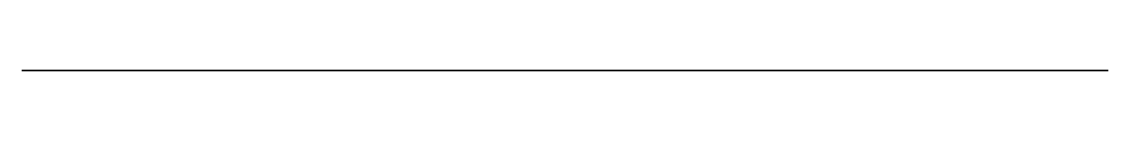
# Model space of a CAD drawing. Header units: millimetres. Extents: x 132.7 to 153.3, y 0 to 0.
import ezdxf

# ---------------------------------------------------------------- set-up
doc = ezdxf.new("R2010")
doc.units = ezdxf.units.MM
doc.layers.get('0').update_dxf_attribs({"color": 194, "true_color": 0x551cb1})

msp = doc.modelspace()

# ---------------------------------------------------------------- linework, layer by layer
at = {"color": 54, "true_color": 0x94b11b}
msp.add_polyline3d([(138.986, 0, 109.663), (138.365, 0, 111.037), (137.812, 0, 112.446), (137.329, 0, 113.886), (136.916, 0, 115.35), (136.573, 0, 116.832), (136.303, 0, 118.327), (136.104, 0, 119.828), (135.979, 0, 121.331), (132.698, 0, 121.361), (132.698, 0, 85.688), (134.234, 0, 84.416), (134.234, 0, 22.904), (132.698, 0, 21.354), (132.698, 0, -9.014), (153.345, 0, -9.014), (153.345, 0, 48.69), (151.516, 0, 50.232), (151.516, 0, 82.604), (150.046, 0, 82.604), (150.008, 0, 84.101), (149.902, 0, 85.618), (149.733, 0, 87.129), (149.505, 0, 88.608), (149.114, 0, 90.487), (148.607, 0, 92.366), (147.996, 0, 94.214), (147.294, 0, 96.001), (146.882, 0, 96.907), (146.434, 0, 97.794), (145.443, 0, 99.521), (143.231, 0, 102.861), (140.973, 0, 106.187), (139.926, 0, 107.896), (139.44, 0, 108.771)], close=True, dxfattribs=at)

doc.saveas('drawing.dxf')
